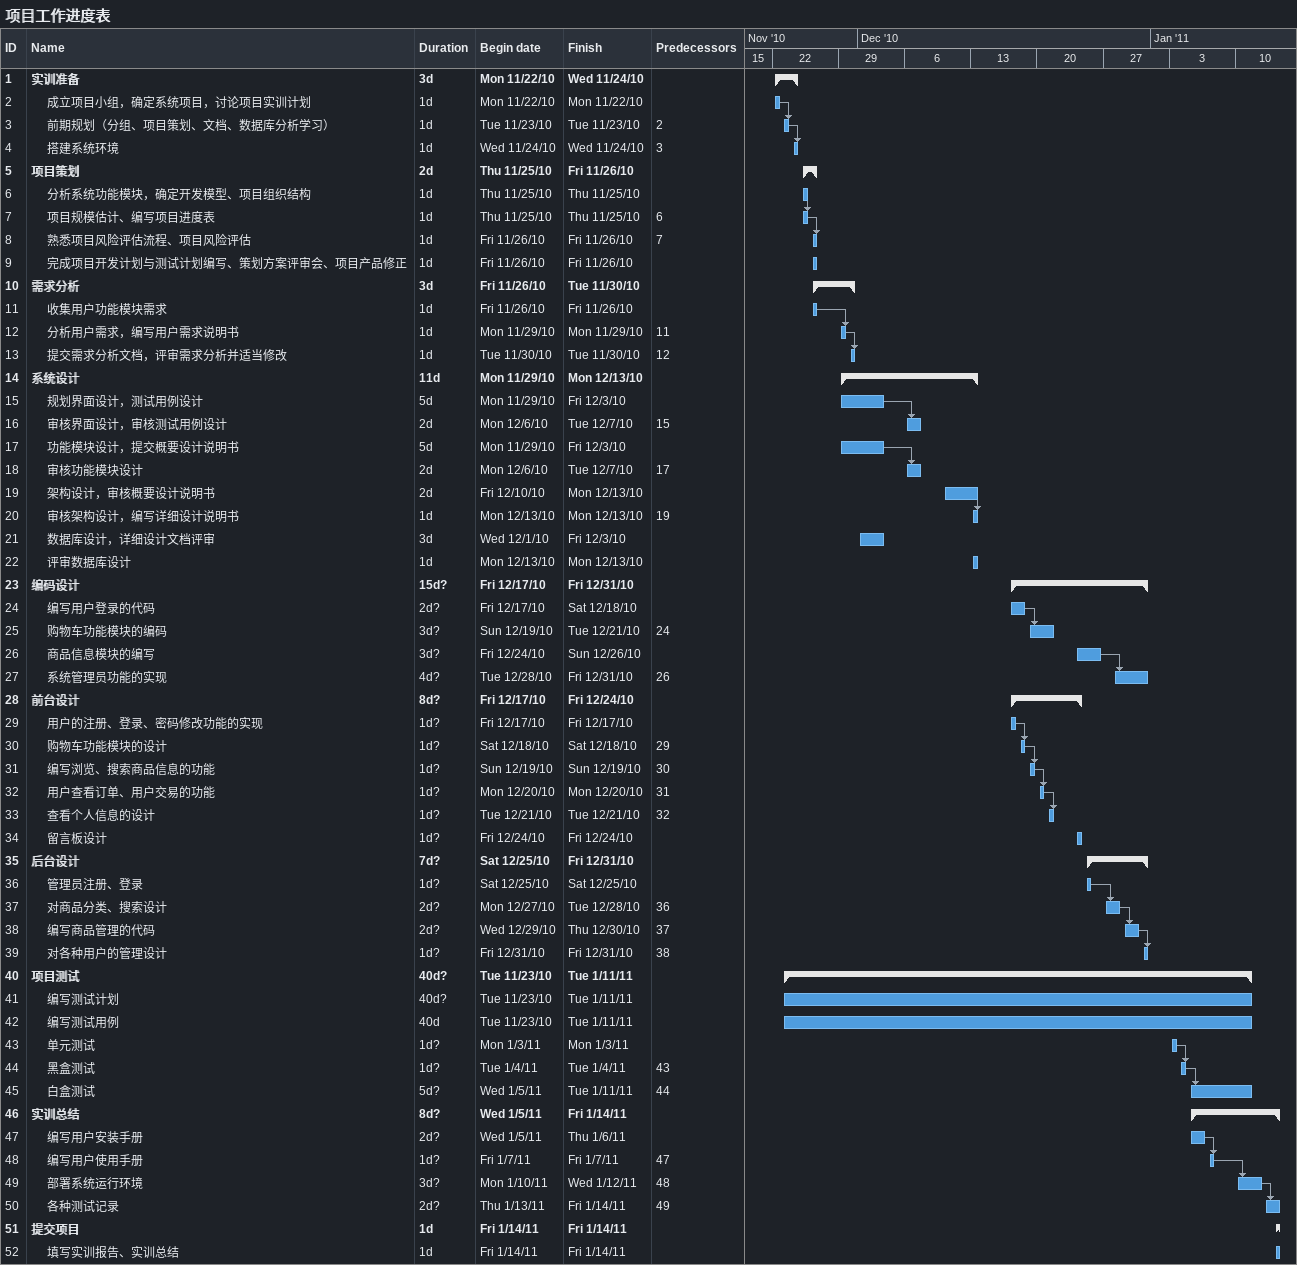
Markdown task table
项目工作进度表

| ID | Level | Task | Duration | Start | Finish | Predecessors |
|---|---|---|---|---|---|---|
| 1 | 1 | **实训准备** | 3d | 2010-11-22 | 2010-11-24 |  |
| 2 | 2 | 成立项目小组，确定系统项目，讨论项目实训计划 | 1d | 2010-11-22 | 2010-11-22 |  |
| 3 | 2 | 前期规划（分组、项目策划、文档、数据库分析学习） | 1d | 2010-11-23 | 2010-11-23 | 2 |
| 4 | 2 | 搭建系统环境 | 1d | 2010-11-24 | 2010-11-24 | 3 |
| 5 | 1 | **项目策划** | 2d | 2010-11-25 | 2010-11-26 |  |
| 6 | 2 | 分析系统功能模块，确定开发模型、项目组织结构 | 1d | 2010-11-25 | 2010-11-25 |  |
| 7 | 2 | 项目规模估计、编写项目进度表 | 1d | 2010-11-25 | 2010-11-25 | 6 |
| 8 | 2 | 熟悉项目风险评估流程、项目风险评估 | 1d | 2010-11-26 | 2010-11-26 | 7 |
| 9 | 2 | 完成项目开发计划与测试计划编写、策划方案评审会、项目产品修正 | 1d | 2010-11-26 | 2010-11-26 |  |
| 10 | 1 | **需求分析** | 3d | 2010-11-26 | 2010-11-30 |  |
| 11 | 2 | 收集用户功能模块需求 | 1d | 2010-11-26 | 2010-11-26 |  |
| 12 | 2 | 分析用户需求，编写用户需求说明书 | 1d | 2010-11-29 | 2010-11-29 | 11 |
| 13 | 2 | 提交需求分析文档，评审需求分析并适当修改 | 1d | 2010-11-30 | 2010-11-30 | 12 |
| 14 | 1 | **系统设计** | 11d | 2010-11-29 | 2010-12-13 |  |
| 15 | 2 | 规划界面设计，测试用例设计 | 5d | 2010-11-29 | 2010-12-03 |  |
| 16 | 2 | 审核界面设计，审核测试用例设计 | 2d | 2010-12-06 | 2010-12-07 | 15 |
| 17 | 2 | 功能模块设计，提交概要设计说明书 | 5d | 2010-11-29 | 2010-12-03 |  |
| 18 | 2 | 审核功能模块设计 | 2d | 2010-12-06 | 2010-12-07 | 17 |
| 19 | 2 | 架构设计，审核概要设计说明书 | 2d | 2010-12-10 | 2010-12-13 |  |
| 20 | 2 | 审核架构设计，编写详细设计说明书 | 1d | 2010-12-13 | 2010-12-13 | 19 |
| 21 | 2 | 数据库设计，详细设计文档评审 | 3d | 2010-12-01 | 2010-12-03 |  |
| 22 | 2 | 评审数据库设计 | 1d | 2010-12-13 | 2010-12-13 |  |
| 23 | 1 | **编码设计** | 15d? | 2010-12-17 | 2010-12-31 |  |
| 24 | 2 | 编写用户登录的代码 | 2d? | 2010-12-17 | 2010-12-18 |  |
| 25 | 2 | 购物车功能模块的编码 | 3d? | 2010-12-19 | 2010-12-21 | 24 |
| 26 | 2 | 商品信息模块的编写 | 3d? | 2010-12-24 | 2010-12-26 |  |
| 27 | 2 | 系统管理员功能的实现 | 4d? | 2010-12-28 | 2010-12-31 | 26 |
| 28 | 1 | **前台设计** | 8d? | 2010-12-17 | 2010-12-24 |  |
| 29 | 2 | 用户的注册、登录、密码修改功能的实现 | 1d? | 2010-12-17 | 2010-12-17 |  |
| 30 | 2 | 购物车功能模块的设计 | 1d? | 2010-12-18 | 2010-12-18 | 29 |
| 31 | 2 | 编写浏览、搜索商品信息的功能 | 1d? | 2010-12-19 | 2010-12-19 | 30 |
| 32 | 2 | 用户查看订单、用户交易的功能 | 1d? | 2010-12-20 | 2010-12-20 | 31 |
| 33 | 2 | 查看个人信息的设计 | 1d? | 2010-12-21 | 2010-12-21 | 32 |
| 34 | 2 | 留言板设计 | 1d? | 2010-12-24 | 2010-12-24 |  |
| 35 | 1 | **后台设计** | 7d? | 2010-12-25 | 2010-12-31 |  |
| 36 | 2 | 管理员注册、登录 | 1d? | 2010-12-25 | 2010-12-25 |  |
| 37 | 2 | 对商品分类、搜索设计 | 2d? | 2010-12-27 | 2010-12-28 | 36 |
| 38 | 2 | 编写商品管理的代码 | 2d? | 2010-12-29 | 2010-12-30 | 37 |
| 39 | 2 | 对各种用户的管理设计 | 1d? | 2010-12-31 | 2010-12-31 | 38 |
| 40 | 1 | **项目测试** | 40d? | 2010-11-23 | 2011-01-11 |  |
| 41 | 2 | 编写测试计划 | 40d? | 2010-11-23 | 2011-01-11 |  |
| 42 | 2 | 编写测试用例 | 40d | 2010-11-23 | 2011-01-11 |  |
| 43 | 2 | 单元测试 | 1d? | 2011-01-03 | 2011-01-03 |  |
| 44 | 2 | 黑盒测试 | 1d? | 2011-01-04 | 2011-01-04 | 43 |
| 45 | 2 | 白盒测试 | 5d? | 2011-01-05 | 2011-01-11 | 44 |
| 46 | 1 | **实训总结** | 8d? | 2011-01-05 | 2011-01-14 |  |
| 47 | 2 | 编写用户安装手册 | 2d? | 2011-01-05 | 2011-01-06 |  |
| 48 | 2 | 编写用户使用手册 | 1d? | 2011-01-07 | 2011-01-07 | 47 |
| 49 | 2 | 部署系统运行环境 | 3d? | 2011-01-10 | 2011-01-12 | 48 |
| 50 | 2 | 各种测试记录 | 2d? | 2011-01-13 | 2011-01-14 | 49 |
| 51 | 1 | **提交项目** | 1d | 2011-01-14 | 2011-01-14 |  |
| 52 | 2 | 填写实训报告、实训总结 | 1d | 2011-01-14 | 2011-01-14 |  |
